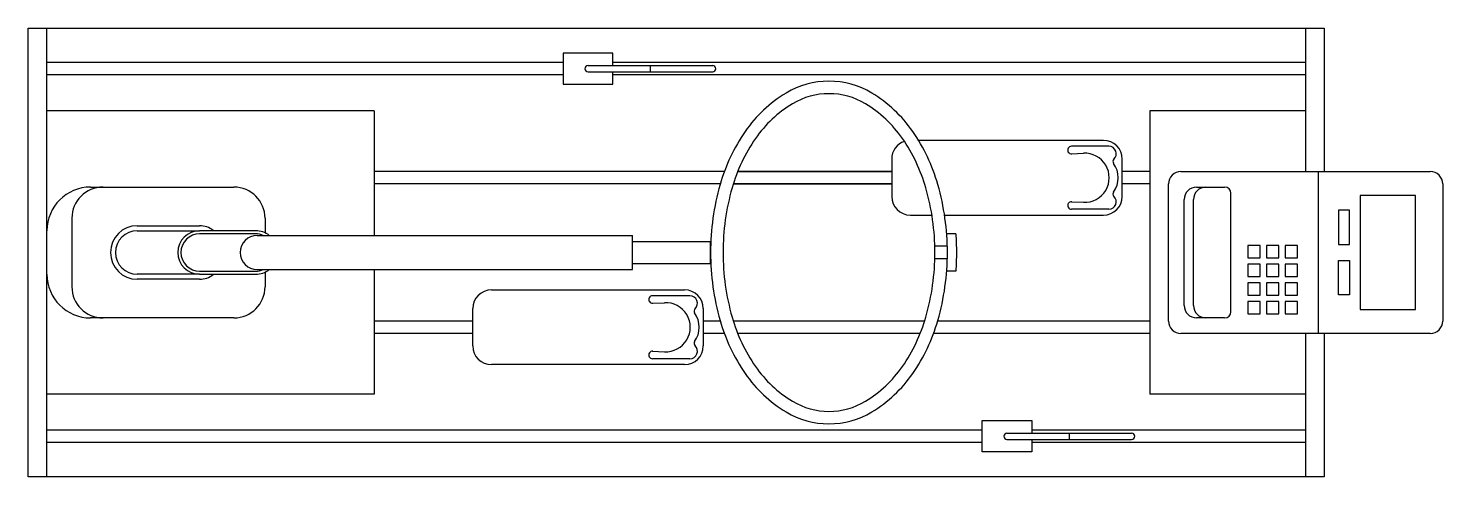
# Model space of a CAD drawing. Header units: millimetres. Extents: x 1387.99 to 1390.26, y 2715.55 to 2716.27.
import ezdxf

# ---------------------------------------------------------------- set-up
doc = ezdxf.new("R2010")
doc.units = ezdxf.units.MM
doc.header["$LTSCALE"] = 10
doc.layers.add('Equipam_fitness', color=1, linetype='Continuous')

msp = doc.modelspace()

# ---------------------------------------------------------------- linework, layer by layer
at = {"layer": 'Equipam_fitness'}
for p, q in [((1387.9942, 2716.2693), (1390.0742, 2716.2693)), ((1387.9942, 2715.5493), (1387.9942, 2716.2693)), ((1388.0242, 2715.5493), (1388.0242, 2716.2693)), ((1390.0442, 2716.2693), (1390.0442, 2716.0393)), ((1390.0742, 2716.2693), (1390.0742, 2716.0393)), ((1388.8526, 2716.2143), (1388.0242, 2716.2143)), ((1388.9326, 2716.2293), (1388.8526, 2716.2293)), ((1388.8526, 2716.2293), (1388.8526, 2716.1793)), ((1388.9326, 2716.2093), (1388.9326, 2716.2293)), ((1390.0442, 2716.2143), (1388.9326, 2716.2143)), ((1388.8526, 2716.1943), (1388.0242, 2716.1943)), ((1388.8926, 2716.2093), (1388.9926, 2716.2093)), ((1388.8926, 2716.1993), (1388.9926, 2716.1993)), ((1388.9326, 2716.1793), (1388.9326, 2716.1993)), ((1390.0442, 2716.1943), (1388.9326, 2716.1943)), ((1388.9926, 2716.2093), (1389.0926, 2716.2093)), ((1388.9926, 2716.1993), (1388.9926, 2716.2093)), ((1388.9926, 2716.1993), (1389.0926, 2716.1993)), ((1388.8526, 2716.1793), (1388.9326, 2716.1793)), ((1388.5492, 2716.1368), (1388.0242, 2716.1368)), ((1388.5492, 2716.1368), (1388.5492, 2715.9368)), ((1389.7942, 2716.1368), (1389.7942, 2715.6818)), ((1390.0442, 2716.1368), (1389.7942, 2716.1368)), ((1389.7199, 2716.0893), (1389.423, 2716.0893)), ((1389.7284, 2716.0798), (1389.6684, 2716.0798)), ((1389.3799, 2716.0593), (1389.3799, 2715.9993)), ((1389.6684, 2716.0678), (1389.6877, 2716.0687)), ((1389.7499, 2715.9993), (1389.7499, 2716.0593)), ((1389.1114, 2716.0393), (1388.5492, 2716.0393)), ((1389.3799, 2716.0393), (1389.1328, 2716.0393)), ((1389.1328, 2716.0393), (1389.3799, 2716.0393)), ((1389.3799, 2716.0393), (1389.1328, 2716.0393)), ((1389.3799, 2716.0393), (1389.3799, 2716.0193)), ((1389.7942, 2716.0393), (1389.7499, 2716.0393)), ((1389.8442, 2716.0393), (1390.2442, 2716.0393)), ((1390.0642, 2716.0393), (1390.0642, 2715.7793)), ((1388.0942, 2716.0143), (1388.1142, 2716.0143)), ((1388.1142, 2716.0143), (1388.3242, 2716.0143)), ((1389.1048, 2716.0193), (1388.5492, 2716.0193)), ((1389.3799, 2716.0193), (1389.1257, 2716.0193)), ((1389.1257, 2716.0193), (1389.3799, 2716.0193)), ((1389.3799, 2716.0193), (1389.1257, 2716.0193)), ((1389.7942, 2716.0193), (1389.7499, 2716.0193)), ((1389.8242, 2715.7993), (1389.8242, 2716.0193)), ((1389.8692, 2716.0143), (1389.9142, 2716.0143)), ((1390.2642, 2716.0193), (1390.2642, 2715.7993)), ((1389.6684, 2715.9908), (1389.6877, 2715.9899)), ((1389.8492, 2715.8243), (1389.8492, 2715.9943)), ((1389.8642, 2715.8243), (1389.8642, 2715.9943)), ((1389.9242, 2715.8143), (1389.9242, 2716.0043)), ((1390.2208, 2716.0007), (1390.1317, 2716.0007)), ((1390.1317, 2716.0007), (1390.1317, 2715.8179)), ((1390.2208, 2715.8179), (1390.2208, 2716.0007)), ((1388.0642, 2715.9643), (1388.0642, 2715.8543)), ((1388.3742, 2715.9643), (1388.3742, 2715.9409)), ((1389.4099, 2715.9693), (1389.4444, 2715.9693)), ((1389.4647, 2715.9693), (1389.7199, 2715.9693)), ((1389.7284, 2715.9788), (1389.6684, 2715.9788)), ((1390.1148, 2715.9772), (1390.0968, 2715.9772)), ((1390.0968, 2715.9772), (1390.0968, 2715.9219)), ((1390.1148, 2715.9219), (1390.1148, 2715.9772)), ((1388.0242, 2715.8743), (1388.0242, 2715.9443)), ((1388.1692, 2715.9523), (1388.2692, 2715.9523)), ((1388.1692, 2715.9443), (1388.2692, 2715.9443)), ((1388.3592, 2715.9443), (1388.2692, 2715.9443)), ((1388.3592, 2715.9393), (1388.2692, 2715.9393)), ((1388.3617, 2715.9368), (1388.9642, 2715.9368)), ((1388.9642, 2715.8818), (1388.9642, 2715.9368)), ((1388.9642, 2715.9268), (1389.0892, 2715.9268)), ((1389.0892, 2715.8918), (1389.0892, 2715.9268)), ((1389.4691, 2715.9193), (1389.4491, 2715.9193)), ((1389.4831, 2715.9393), (1389.4681, 2715.9393)), ((1389.9714, 2715.9208), (1389.9514, 2715.9208)), ((1389.9514, 2715.9208), (1389.9514, 2715.9008)), ((1389.9714, 2715.9008), (1389.9714, 2715.9208)), ((1390.0014, 2715.9208), (1389.9814, 2715.9208)), ((1389.9814, 2715.9208), (1389.9814, 2715.9008)), ((1390.0014, 2715.9008), (1390.0014, 2715.9208)), ((1390.0314, 2715.9208), (1390.0114, 2715.9208)), ((1390.0114, 2715.9208), (1390.0114, 2715.9008)), ((1390.0314, 2715.9008), (1390.0314, 2715.9208)), ((1390.0968, 2715.9219), (1390.1148, 2715.9219)), ((1389.4691, 2715.8993), (1389.4491, 2715.8993)), ((1389.9514, 2715.9008), (1389.9714, 2715.9008)), ((1389.9814, 2715.9008), (1390.0014, 2715.9008)), ((1390.0114, 2715.9008), (1390.0314, 2715.9008)), ((1390.0968, 2715.8414), (1390.0968, 2715.8967)), ((1390.0968, 2715.8967), (1390.1148, 2715.8967)), ((1390.1148, 2715.8967), (1390.1148, 2715.8414)), ((1388.2692, 2715.8743), (1388.1692, 2715.8743)), ((1388.2692, 2715.8793), (1388.3592, 2715.8793)), ((1388.2692, 2715.8743), (1388.3592, 2715.8743)), ((1388.3617, 2715.8818), (1388.9642, 2715.8818)), ((1388.3742, 2715.8777), (1388.3742, 2715.8543)), ((1388.5492, 2715.8818), (1388.5492, 2715.6818)), ((1388.9642, 2715.8918), (1389.0892, 2715.8918)), ((1389.4831, 2715.8793), (1389.4681, 2715.8793)), ((1389.9714, 2715.8908), (1389.9514, 2715.8908)), ((1389.9514, 2715.8908), (1389.9514, 2715.8708)), ((1389.9714, 2715.8708), (1389.9714, 2715.8908)), ((1390.0014, 2715.8908), (1389.9814, 2715.8908)), ((1389.9814, 2715.8908), (1389.9814, 2715.8708)), ((1390.0014, 2715.8708), (1390.0014, 2715.8908)), ((1390.0314, 2715.8908), (1390.0114, 2715.8908)), ((1390.0114, 2715.8908), (1390.0114, 2715.8708)), ((1390.0314, 2715.8708), (1390.0314, 2715.8908)), ((1388.2692, 2715.8663), (1388.1692, 2715.8663)), ((1389.9514, 2715.8708), (1389.9714, 2715.8708)), ((1389.9714, 2715.8608), (1389.9514, 2715.8608)), ((1389.9514, 2715.8608), (1389.9514, 2715.8408)), ((1389.9714, 2715.8408), (1389.9714, 2715.8608)), ((1389.9814, 2715.8708), (1390.0014, 2715.8708)), ((1390.0014, 2715.8608), (1389.9814, 2715.8608)), ((1389.9814, 2715.8608), (1389.9814, 2715.8408)), ((1390.0014, 2715.8408), (1390.0014, 2715.8608)), ((1390.0114, 2715.8708), (1390.0314, 2715.8708)), ((1390.0314, 2715.8608), (1390.0114, 2715.8608)), ((1390.0114, 2715.8608), (1390.0114, 2715.8408)), ((1390.0314, 2715.8408), (1390.0314, 2715.8608)), ((1388.7376, 2715.8493), (1389.0476, 2715.8493)), ((1389.0561, 2715.8398), (1388.9961, 2715.8398)), ((1388.9961, 2715.8278), (1389.0154, 2715.8287)), ((1389.9514, 2715.8408), (1389.9714, 2715.8408)), ((1389.9714, 2715.8308), (1389.9514, 2715.8308)), ((1389.9514, 2715.8308), (1389.9514, 2715.8108)), ((1389.9714, 2715.8108), (1389.9714, 2715.8308)), ((1389.9814, 2715.8408), (1390.0014, 2715.8408)), ((1390.0014, 2715.8308), (1389.9814, 2715.8308)), ((1389.9814, 2715.8308), (1389.9814, 2715.8108)), ((1390.0014, 2715.8108), (1390.0014, 2715.8308)), ((1390.0114, 2715.8408), (1390.0314, 2715.8408)), ((1390.0314, 2715.8308), (1390.0114, 2715.8308)), ((1390.0114, 2715.8308), (1390.0114, 2715.8108)), ((1390.0314, 2715.8108), (1390.0314, 2715.8308)), ((1390.1148, 2715.8414), (1390.0968, 2715.8414)), ((1388.7076, 2715.7593), (1388.7076, 2715.8193)), ((1389.0776, 2715.8193), (1389.0776, 2715.7593)), ((1389.9514, 2715.8108), (1389.9714, 2715.8108)), ((1389.9814, 2715.8108), (1390.0014, 2715.8108)), ((1390.0114, 2715.8108), (1390.0314, 2715.8108)), ((1390.1317, 2715.8179), (1390.2208, 2715.8179)), ((1388.1142, 2715.8043), (1388.0942, 2715.8043)), ((1388.3242, 2715.8043), (1388.1142, 2715.8043)), ((1388.7076, 2715.7993), (1388.5492, 2715.7993)), ((1388.7076, 2715.7793), (1388.7076, 2715.7993)), ((1389.1048, 2715.7993), (1389.0776, 2715.7993)), ((1389.4328, 2715.7993), (1389.1257, 2715.7993)), ((1389.7942, 2715.7993), (1389.4537, 2715.7993)), ((1389.9142, 2715.8043), (1389.8692, 2715.8043)), ((1388.7076, 2715.7793), (1388.5492, 2715.7793)), ((1389.1114, 2715.7793), (1389.0776, 2715.7793)), ((1389.4257, 2715.7793), (1389.1328, 2715.7793)), ((1389.7942, 2715.7793), (1389.4471, 2715.7793)), ((1390.2442, 2715.7793), (1389.8442, 2715.7793)), ((1390.0442, 2715.7793), (1390.0442, 2715.5493)), ((1390.0742, 2715.7793), (1390.0742, 2715.5493)), ((1388.9961, 2715.7508), (1389.0154, 2715.7499)), ((1389.0561, 2715.7388), (1388.9961, 2715.7388)), ((1389.0476, 2715.7293), (1388.7376, 2715.7293)), ((1388.5492, 2715.6818), (1388.0242, 2715.6818)), ((1390.0442, 2715.6818), (1389.7942, 2715.6818)), ((1389.5249, 2715.6243), (1388.0242, 2715.6243)), ((1389.5249, 2715.5893), (1389.5249, 2715.6393)), ((1389.5249, 2715.6393), (1389.6049, 2715.6393)), ((1389.6049, 2715.6393), (1389.6049, 2715.6193)), ((1390.0442, 2715.6243), (1389.6049, 2715.6243)), ((1389.5249, 2715.6043), (1388.0242, 2715.6043)), ((1389.5649, 2715.6193), (1389.6649, 2715.6193)), ((1389.5649, 2715.6093), (1389.6649, 2715.6093)), ((1389.6049, 2715.6093), (1389.6049, 2715.5893)), ((1390.0442, 2715.6043), (1389.6049, 2715.6043)), ((1389.6649, 2715.6193), (1389.6649, 2715.6093)), ((1389.6649, 2715.6193), (1389.7649, 2715.6193)), ((1389.6649, 2715.6093), (1389.7649, 2715.6093)), ((1389.6049, 2715.5893), (1389.5249, 2715.5893)), ((1390.0742, 2715.5493), (1387.9942, 2715.5493))]:
    msp.add_line(p, q, dxfattribs=at)
for centre, radius, start, end in [((1388.8926, 2716.2043), 0.005, 90, 270), ((1389.0926, 2716.2043), 0.005, 270, 90), ((1389.2792, 2716.0506), 0.1337, 90, 120.9435), ((1389.2792, 2716.0506), 0.1337, 59.0565, 90), ((1389.3199, 2715.9828), 0.2127, 120.9435, 145.3591), ((1389.3199, 2715.9828), 0.1927, 120.9435, 145.3591), ((1389.2792, 2716.0506), 0.1137, 90, 120.9435), ((1389.2792, 2716.0506), 0.1137, 59.0565, 90), ((1389.2386, 2715.9828), 0.1927, 34.6409, 59.0565), ((1389.2386, 2715.9828), 0.2127, 34.6409, 59.0565), ((1389.3842, 2715.9384), 0.2909, 145.3591, 164.0297), ((1389.1743, 2715.9384), 0.2909, 15.9703, 34.6409), ((1389.3842, 2715.9384), 0.2709, 145.3591, 164.0297), ((1389.4099, 2716.0593), 0.03, 108.7177, 180), ((1389.1743, 2715.9384), 0.2709, 15.9703, 34.6409), ((1389.6684, 2716.0738), 0.006, 90, 275.3373), ((1389.7199, 2716.0593), 0.03, 0, 90), ((1389.7284, 2716.0678), 0.012, 313.0283, 90), ((1389.6896, 2716.0293), 0.0394, 267.3314, 92.6686), ((1389.74, 2716.0554), 0.005, 133.0283, 215.9103), ((1389.704, 2716.0293), 0.0394, 324.0897, 35.9103), ((1389.8442, 2716.0193), 0.02, 90, 180), ((1390.2442, 2716.0193), 0.02, 0, 90), ((1388.0942, 2715.9443), 0.07, 90, 180), ((1388.1142, 2715.9643), 0.05, 90, 180), ((1388.3242, 2715.9643), 0.05, 0, 90), ((1389.4859, 2715.9093), 0.3967, 164.0297, 180), ((1389.4859, 2715.9093), 0.3767, 164.0297, 180), ((1389.0726, 2715.9093), 0.3767, 0, 15.9703), ((1389.0726, 2715.9093), 0.3967, 0, 15.9703), ((1389.8692, 2715.9943), 0.02, 90, 180), ((1389.8842, 2715.9943), 0.02, 90, 180), ((1389.9142, 2716.0043), 0.01, 0, 90), ((1389.4099, 2715.9993), 0.03, 180, 270), ((1389.6684, 2715.9848), 0.006, 84.6627, 270), ((1389.7199, 2715.9993), 0.03, 270, 0), ((1389.7284, 2715.9908), 0.012, 270, 46.9717), ((1389.74, 2716.0032), 0.005, 144.0897, 226.9717), ((1388.1692, 2715.9093), 0.043, 90, 270), ((1388.1692, 2715.9093), 0.035, 90, 270), ((1388.2692, 2715.9093), 0.035, 90, 270), ((1388.2692, 2715.9173), 0.035, 51.7868, 90), ((1388.3592, 2715.9093), 0.035, 51.7868, 90), ((1388.2692, 2715.9093), 0.03, 90, 270), ((1388.3617, 2715.9093), 0.0275, 90, 270), ((1388.3592, 2715.9093), 0.03, 66.4435, 90), ((1389.0726, 2715.9093), 0.4117, 0, 4.1792), ((1389.4859, 2715.9093), 0.3967, 180, 195.9703), ((1389.4859, 2715.9093), 0.3767, 180, 195.9703), ((1389.0726, 2715.9093), 0.3767, 344.0297, 0), ((1389.0726, 2715.9093), 0.3967, 344.0297, 0), ((1389.0726, 2715.9093), 0.4117, 355.8208, 0), ((1388.0942, 2715.8743), 0.07, 180, 270), ((1388.2692, 2715.9013), 0.035, 270, 308.2132), ((1388.3592, 2715.9093), 0.035, 270, 308.2132), ((1388.3592, 2715.9093), 0.03, 270, 293.5565), ((1388.1142, 2715.8543), 0.05, 180, 270), ((1388.3242, 2715.8543), 0.05, 270, 0), ((1388.7376, 2715.8193), 0.03, 90, 180), ((1388.9961, 2715.8338), 0.006, 90, 275.3373), ((1389.0172, 2715.7893), 0.0394, 267.3314, 92.6686), ((1389.0476, 2715.8193), 0.03, 0, 90), ((1389.0561, 2715.8278), 0.012, 313.0283, 90), ((1389.0677, 2715.8154), 0.005, 133.0283, 215.9103), ((1389.0317, 2715.7893), 0.0394, 324.0897, 35.9103), ((1389.3842, 2715.8802), 0.2709, 195.9703, 214.6409), ((1389.1743, 2715.8802), 0.2709, 325.3591, 344.0297), ((1389.8692, 2715.8243), 0.02, 180, 270), ((1389.8842, 2715.8243), 0.02, 180, 270), ((1389.9142, 2715.8143), 0.01, 270, 0), ((1389.3842, 2715.8802), 0.2909, 195.9703, 214.6409), ((1389.1743, 2715.8802), 0.2909, 325.3591, 344.0297), ((1389.8442, 2715.7993), 0.02, 180, 270), ((1390.2442, 2715.7993), 0.02, 270, 0), ((1389.0677, 2715.7632), 0.005, 144.0897, 226.9717), ((1388.7376, 2715.7593), 0.03, 180, 270), ((1388.9961, 2715.7448), 0.006, 84.6627, 270), ((1389.0476, 2715.7593), 0.03, 270, 0), ((1389.0561, 2715.7508), 0.012, 270, 46.9717), ((1389.3199, 2715.8358), 0.2127, 214.6409, 239.0565), ((1389.3199, 2715.8358), 0.1927, 214.6409, 239.0565), ((1389.2386, 2715.8358), 0.1927, 300.9435, 325.3591), ((1389.2386, 2715.8358), 0.2127, 300.9435, 325.3591), ((1389.2792, 2715.7679), 0.1137, 239.0565, 270), ((1389.2792, 2715.7679), 0.1137, 270, 300.9435), ((1389.2792, 2715.7679), 0.1337, 239.0565, 270), ((1389.2792, 2715.7679), 0.1337, 270, 300.9435), ((1389.5649, 2715.6143), 0.005, 90, 270), ((1389.7649, 2715.6143), 0.005, 270, 90)]:
    msp.add_arc(centre, radius, start, end, dxfattribs=at)

doc.saveas('drawing.dxf')
